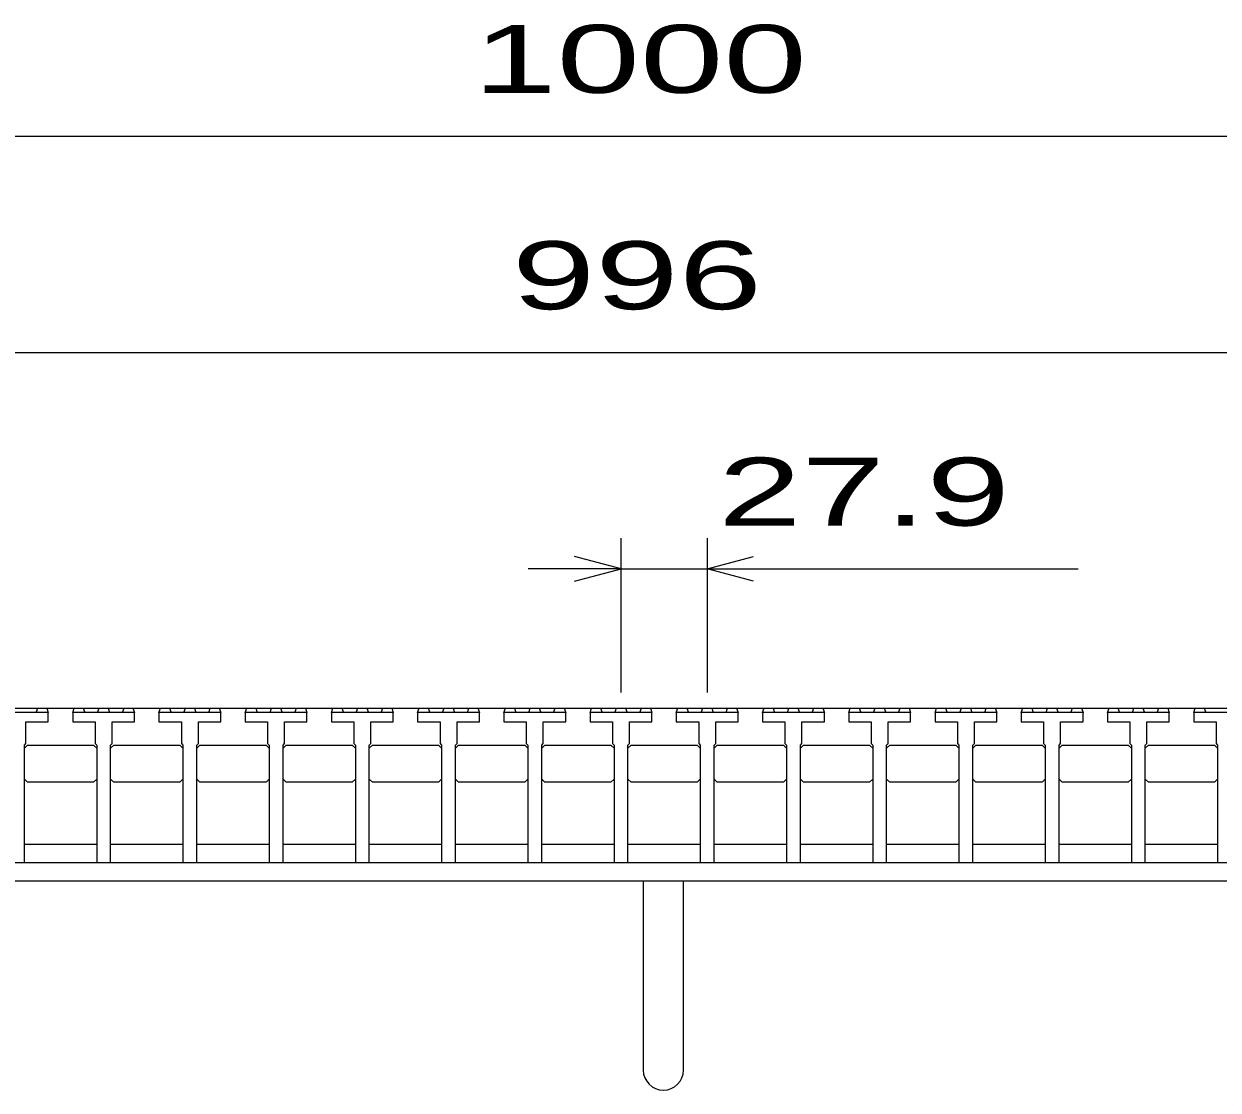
# Model space of a CAD drawing. Units: millimetres, scale not verified. Extents: x -1820 to 1736, y -1282 to 1048.
# Drawn here: x -1056.9 to -670.5, y -690.6 to -345.7 of the extents above; entities that cross this region are included whole.
import ezdxf
from ezdxf.enums import TextEntityAlignment as Align

# ---------------------------------------------------------------- set-up
doc = ezdxf.new("R2010")
doc.units = ezdxf.units.MM
doc.header["$LTSCALE"] = 10
for name, color, linetype, lineweight in [('16', 3, 'Continuous', 25), ('19', 6, 'Continuous', 25), ('22', 2, 'Continuous', 25)]:
    doc.layers.add(name, color=color, linetype=linetype, lineweight=lineweight)
doc.styles.add('ベクトル', font='')
doc.styles.get('ベクトル').set_extended_font_data('ベクトル')

msp = doc.modelspace()

# ---------------------------------------------------------------- linework, layer by layer
at = {"layer": '16'}
for p, q in [((-1348, -567), (-352, -567)), ((-1052.9, -568.5), (-1052.4, -567)), ((-1052.4, -567), (-1049.5, -567)), ((-1049.5, -567), (-1049, -568.5)), ((-1041.1, -568.5), (-1040.6, -567)), ((-1040.6, -567), (-1037.7, -567)), ((-1037.7, -567), (-1037.2, -568.5)), ((-1033.05, -568.5), (-1032.55, -567)), ((-1032.55, -567), (-1029.65, -567)), ((-1029.65, -567), (-1029.15, -568.5)), ((-1025, -568.5), (-1024.5, -567)), ((-1024.5, -567), (-1021.6, -567)), ((-1021.6, -567), (-1021.1, -568.5)), ((-1013.2, -568.5), (-1012.7, -567)), ((-1012.7, -567), (-1009.8, -567)), ((-1009.8, -567), (-1009.3, -568.5)), ((-1005.15, -568.5), (-1004.65, -567)), ((-1004.65, -567), (-1001.75, -567)), ((-1001.75, -567), (-1001.25, -568.5)), ((-997.1, -568.5), (-996.6, -567)), ((-996.6, -567), (-993.7, -567)), ((-993.7, -567), (-993.2, -568.5)), ((-985.3, -568.5), (-984.8, -567)), ((-984.8, -567), (-981.9, -567)), ((-981.9, -567), (-981.4, -568.5)), ((-977.25, -568.5), (-976.75, -567)), ((-976.75, -567), (-973.85, -567)), ((-973.85, -567), (-973.35, -568.5)), ((-969.2, -568.5), (-968.7, -567)), ((-968.7, -567), (-965.8, -567)), ((-965.8, -567), (-965.3, -568.5)), ((-957.4, -568.5), (-956.9, -567)), ((-956.9, -567), (-954, -567)), ((-954, -567), (-953.5, -568.5)), ((-949.35, -568.5), (-948.85, -567)), ((-948.85, -567), (-945.95, -567)), ((-945.95, -567), (-945.45, -568.5)), ((-941.3, -568.5), (-940.8, -567)), ((-940.8, -567), (-937.9, -567)), ((-937.9, -567), (-937.4, -568.5)), ((-929.5, -568.5), (-929, -567)), ((-929, -567), (-926.1, -567)), ((-926.1, -567), (-925.6, -568.5)), ((-921.45, -568.5), (-920.95, -567)), ((-920.95, -567), (-918.05, -567)), ((-918.05, -567), (-917.55, -568.5)), ((-913.4, -568.5), (-912.9, -567)), ((-912.9, -567), (-910, -567)), ((-910, -567), (-909.5, -568.5)), ((-901.6, -568.5), (-901.1, -567)), ((-901.1, -567), (-898.2, -567)), ((-898.2, -567), (-897.7, -568.5)), ((-893.55, -568.5), (-893.05, -567)), ((-893.05, -567), (-890.15, -567)), ((-890.15, -567), (-889.65, -568.5)), ((-885.5, -568.5), (-885, -567)), ((-885, -567), (-882.1, -567)), ((-882.1, -567), (-881.6, -568.5)), ((-873.7, -568.5), (-873.2, -567)), ((-873.2, -567), (-870.3, -567)), ((-870.3, -567), (-869.8, -568.5)), ((-865.65, -568.5), (-865.15, -567)), ((-865.15, -567), (-862.25, -567)), ((-862.25, -567), (-861.75, -568.5)), ((-857.6, -568.5), (-857.1, -567)), ((-857.1, -567), (-854.2, -567)), ((-854.2, -567), (-853.7, -568.5)), ((-845.8, -568.5), (-845.3, -567)), ((-845.3, -567), (-842.4, -567)), ((-842.4, -567), (-841.9, -568.5)), ((-837.75, -568.5), (-837.25, -567)), ((-837.25, -567), (-834.35, -567)), ((-834.35, -567), (-833.85, -568.5)), ((-829.7, -568.5), (-829.2, -567)), ((-829.2, -567), (-826.3, -567)), ((-826.3, -567), (-825.8, -568.5)), ((-817.9, -568.5), (-817.4, -567)), ((-817.4, -567), (-814.5, -567)), ((-814.5, -567), (-814, -568.5)), ((-809.85, -568.5), (-809.35, -567)), ((-809.35, -567), (-806.45, -567)), ((-806.45, -567), (-805.95, -568.5)), ((-801.8, -568.5), (-801.3, -567)), ((-801.3, -567), (-798.4, -567)), ((-798.4, -567), (-797.9, -568.5)), ((-790, -568.5), (-789.5, -567)), ((-789.5, -567), (-786.6, -567)), ((-786.6, -567), (-786.1, -568.5)), ((-781.95, -568.5), (-781.45, -567)), ((-781.45, -567), (-778.55, -567)), ((-778.55, -567), (-778.05, -568.5)), ((-773.9, -568.5), (-773.4, -567)), ((-773.4, -567), (-770.5, -567)), ((-770.5, -567), (-770, -568.5)), ((-762.1, -568.5), (-761.6, -567)), ((-761.6, -567), (-758.7, -567)), ((-758.7, -567), (-758.2, -568.5)), ((-754.05, -568.5), (-753.55, -567)), ((-753.55, -567), (-750.65, -567)), ((-750.65, -567), (-750.15, -568.5)), ((-746, -568.5), (-745.5, -567)), ((-745.5, -567), (-742.6, -567)), ((-742.6, -567), (-742.1, -568.5)), ((-734.2, -568.5), (-733.7, -567)), ((-733.7, -567), (-730.8, -567)), ((-730.8, -567), (-730.3, -568.5)), ((-726.15, -568.5), (-725.65, -567)), ((-725.65, -567), (-722.75, -567)), ((-722.75, -567), (-722.25, -568.5)), ((-718.1, -568.5), (-717.6, -567)), ((-717.6, -567), (-714.7, -567)), ((-714.7, -567), (-714.2, -568.5)), ((-706.3, -568.5), (-705.8, -567)), ((-705.8, -567), (-702.9, -567)), ((-702.9, -567), (-702.4, -568.5)), ((-698.25, -568.5), (-697.75, -567)), ((-697.75, -567), (-694.85, -567)), ((-694.85, -567), (-694.35, -568.5)), ((-690.2, -568.5), (-689.7, -567)), ((-689.7, -567), (-686.8, -567)), ((-686.8, -567), (-686.3, -568.5)), ((-678.4, -568.5), (-677.9, -567)), ((-677.9, -567), (-675, -567)), ((-675, -567), (-674.5, -568.5)), ((-1049, -568.5), (-1069, -568.5)), ((-1056.25, -578.5), (-1056.25, -571.5)), ((-1056.25, -571.5), (-1049, -571.5)), ((-1049, -571.5), (-1049, -568.5)), ((-1041.1, -568.5), (-1041.1, -571.5)), ((-1021.1, -568.5), (-1041.1, -568.5)), ((-1041.1, -571.5), (-1033.85, -571.5)), ((-1033.85, -571.5), (-1033.85, -578.5)), ((-1028.35, -578.5), (-1028.35, -571.5)), ((-1028.35, -571.5), (-1021.1, -571.5)), ((-1021.1, -571.5), (-1021.1, -568.5)), ((-1013.2, -568.5), (-1013.2, -571.5)), ((-993.2, -568.5), (-1013.2, -568.5)), ((-1013.2, -571.5), (-1005.95, -571.5)), ((-1005.95, -571.5), (-1005.95, -578.5)), ((-1000.45, -578.5), (-1000.45, -571.5)), ((-1000.45, -571.5), (-993.2, -571.5)), ((-993.2, -571.5), (-993.2, -568.5)), ((-985.3, -568.5), (-985.3, -571.5)), ((-965.3, -568.5), (-985.3, -568.5)), ((-985.3, -571.5), (-978.05, -571.5)), ((-978.05, -571.5), (-978.05, -578.5)), ((-972.55, -578.5), (-972.55, -571.5)), ((-972.55, -571.5), (-965.3, -571.5)), ((-965.3, -571.5), (-965.3, -568.5)), ((-957.4, -568.5), (-957.4, -571.5)), ((-937.4, -568.5), (-957.4, -568.5)), ((-957.4, -571.5), (-950.15, -571.5)), ((-950.15, -571.5), (-950.15, -578.5)), ((-944.65, -578.5), (-944.65, -571.5)), ((-944.65, -571.5), (-937.4, -571.5)), ((-937.4, -571.5), (-937.4, -568.5)), ((-929.5, -568.5), (-929.5, -571.5)), ((-909.5, -568.5), (-929.5, -568.5)), ((-929.5, -571.5), (-922.25, -571.5)), ((-922.25, -571.5), (-922.25, -578.5)), ((-916.75, -578.5), (-916.75, -571.5)), ((-916.75, -571.5), (-909.5, -571.5)), ((-909.5, -571.5), (-909.5, -568.5)), ((-901.6, -568.5), (-901.6, -571.5)), ((-881.6, -568.5), (-901.6, -568.5)), ((-901.6, -571.5), (-894.35, -571.5)), ((-894.35, -571.5), (-894.35, -578.5)), ((-888.85, -578.5), (-888.85, -571.5)), ((-888.85, -571.5), (-881.6, -571.5)), ((-881.6, -571.5), (-881.6, -568.5)), ((-873.7, -568.5), (-873.7, -571.5)), ((-853.7, -568.5), (-873.7, -568.5)), ((-873.7, -571.5), (-866.45, -571.5)), ((-866.45, -571.5), (-866.45, -578.5)), ((-860.95, -578.5), (-860.95, -571.5)), ((-860.95, -571.5), (-853.7, -571.5)), ((-853.7, -571.5), (-853.7, -568.5)), ((-845.8, -568.5), (-845.8, -571.5)), ((-825.8, -568.5), (-845.8, -568.5)), ((-845.8, -571.5), (-838.55, -571.5)), ((-838.55, -571.5), (-838.55, -578.5)), ((-833.05, -578.5), (-833.05, -571.5)), ((-833.05, -571.5), (-825.8, -571.5)), ((-825.8, -571.5), (-825.8, -568.5)), ((-817.9, -568.5), (-817.9, -571.5)), ((-797.9, -568.5), (-817.9, -568.5)), ((-817.9, -571.5), (-810.65, -571.5)), ((-810.65, -571.5), (-810.65, -578.5)), ((-805.15, -578.5), (-805.15, -571.5)), ((-805.15, -571.5), (-797.9, -571.5)), ((-797.9, -571.5), (-797.9, -568.5)), ((-790, -568.5), (-790, -571.5)), ((-770, -568.5), (-790, -568.5)), ((-790, -571.5), (-782.75, -571.5)), ((-782.75, -571.5), (-782.75, -578.5)), ((-777.25, -578.5), (-777.25, -571.5)), ((-777.25, -571.5), (-770, -571.5)), ((-770, -571.5), (-770, -568.5)), ((-762.1, -568.5), (-762.1, -571.5)), ((-742.1, -568.5), (-762.1, -568.5)), ((-762.1, -571.5), (-754.85, -571.5)), ((-754.85, -571.5), (-754.85, -578.5)), ((-749.35, -578.5), (-749.35, -571.5)), ((-749.35, -571.5), (-742.1, -571.5)), ((-742.1, -571.5), (-742.1, -568.5)), ((-734.2, -568.5), (-734.2, -571.5)), ((-714.2, -568.5), (-734.2, -568.5)), ((-734.2, -571.5), (-726.95, -571.5)), ((-726.95, -571.5), (-726.95, -578.5)), ((-721.45, -578.5), (-721.45, -571.5)), ((-721.45, -571.5), (-714.2, -571.5)), ((-714.2, -571.5), (-714.2, -568.5)), ((-706.3, -568.5), (-706.3, -571.5)), ((-686.3, -568.5), (-706.3, -568.5)), ((-706.3, -571.5), (-699.05, -571.5)), ((-699.05, -571.5), (-699.05, -578.5)), ((-693.55, -578.5), (-693.55, -571.5)), ((-693.55, -571.5), (-686.3, -571.5)), ((-686.3, -571.5), (-686.3, -568.5)), ((-678.4, -568.5), (-678.4, -571.5)), ((-658.4, -568.5), (-678.4, -568.5)), ((-678.4, -571.5), (-671.15, -571.5)), ((-671.15, -571.5), (-671.15, -578.5)), ((-1056.75, -579), (-1056.25, -578.5)), ((-1056.75, -617), (-1056.75, -579)), ((-1056.75, -580), (-1055.75, -579)), ((-1055.75, -579), (-1034.35, -579)), ((-1034.35, -579), (-1033.35, -580)), ((-1033.85, -578.5), (-1033.35, -579)), ((-1033.35, -579), (-1033.35, -617)), ((-1028.85, -579), (-1028.35, -578.5)), ((-1028.85, -617), (-1028.85, -579)), ((-1028.85, -580), (-1027.85, -579)), ((-1027.85, -579), (-1006.45, -579)), ((-1006.45, -579), (-1005.45, -580)), ((-1005.95, -578.5), (-1005.45, -579)), ((-1005.45, -579), (-1005.45, -617)), ((-1000.95, -579), (-1000.45, -578.5)), ((-1000.95, -617), (-1000.95, -579)), ((-1000.95, -580), (-999.95, -579)), ((-999.95, -579), (-978.55, -579)), ((-978.55, -579), (-977.55, -580)), ((-978.05, -578.5), (-977.55, -579)), ((-977.55, -579), (-977.55, -617)), ((-973.05, -579), (-972.55, -578.5)), ((-973.05, -617), (-973.05, -579)), ((-973.05, -580), (-972.05, -579)), ((-972.05, -579), (-950.65, -579)), ((-950.65, -579), (-949.65, -580)), ((-950.15, -578.5), (-949.65, -579)), ((-949.65, -579), (-949.65, -617)), ((-945.15, -579), (-944.65, -578.5)), ((-945.15, -617), (-945.15, -579)), ((-945.15, -580), (-944.15, -579)), ((-944.15, -579), (-922.75, -579)), ((-922.75, -579), (-921.75, -580)), ((-922.25, -578.5), (-921.75, -579)), ((-921.75, -579), (-921.75, -617)), ((-917.25, -579), (-916.75, -578.5)), ((-917.25, -617), (-917.25, -579)), ((-917.25, -580), (-916.25, -579)), ((-916.25, -579), (-894.85, -579)), ((-894.85, -579), (-893.85, -580)), ((-894.35, -578.5), (-893.85, -579)), ((-893.85, -579), (-893.85, -617)), ((-889.35, -579), (-888.85, -578.5)), ((-889.35, -617), (-889.35, -579)), ((-889.35, -580), (-888.35, -579)), ((-888.35, -579), (-866.95, -579)), ((-866.95, -579), (-865.95, -580)), ((-866.45, -578.5), (-865.95, -579)), ((-865.95, -579), (-865.95, -617)), ((-861.45, -579), (-860.95, -578.5)), ((-861.45, -617), (-861.45, -579)), ((-861.45, -580), (-860.45, -579)), ((-860.45, -579), (-839.05, -579)), ((-839.05, -579), (-838.05, -580)), ((-838.55, -578.5), (-838.05, -579)), ((-838.05, -579), (-838.05, -617)), ((-833.55, -579), (-833.05, -578.5)), ((-833.55, -617), (-833.55, -579)), ((-833.55, -580), (-832.55, -579)), ((-832.55, -579), (-811.15, -579)), ((-811.15, -579), (-810.15, -580)), ((-810.65, -578.5), (-810.15, -579)), ((-810.15, -579), (-810.15, -617)), ((-805.65, -579), (-805.15, -578.5)), ((-805.65, -617), (-805.65, -579)), ((-805.65, -580), (-804.65, -579)), ((-804.65, -579), (-783.25, -579)), ((-783.25, -579), (-782.25, -580)), ((-782.75, -578.5), (-782.25, -579)), ((-782.25, -579), (-782.25, -617)), ((-777.75, -579), (-777.25, -578.5)), ((-777.75, -617), (-777.75, -579)), ((-777.75, -580), (-776.75, -579)), ((-776.75, -579), (-755.35, -579)), ((-755.35, -579), (-754.35, -580)), ((-754.85, -578.5), (-754.35, -579)), ((-754.35, -579), (-754.35, -617)), ((-749.85, -579), (-749.35, -578.5)), ((-749.85, -617), (-749.85, -579)), ((-749.85, -580), (-748.85, -579)), ((-748.85, -579), (-727.45, -579)), ((-727.45, -579), (-726.45, -580)), ((-726.95, -578.5), (-726.45, -579)), ((-726.45, -579), (-726.45, -617)), ((-721.95, -579), (-721.45, -578.5)), ((-721.95, -617), (-721.95, -579)), ((-721.95, -580), (-720.95, -579)), ((-720.95, -579), (-699.55, -579)), ((-699.55, -579), (-698.55, -580)), ((-699.05, -578.5), (-698.55, -579)), ((-698.55, -579), (-698.55, -617)), ((-694.05, -579), (-693.55, -578.5)), ((-694.05, -617), (-694.05, -579)), ((-694.05, -580), (-693.05, -579)), ((-693.05, -579), (-671.65, -579)), ((-671.65, -579), (-670.65, -580)), ((-671.15, -578.5), (-670.65, -579)), ((-670.65, -579), (-670.65, -617)), ((-1055.75, -591), (-1056.75, -590)), ((-1034.35, -591), (-1055.75, -591)), ((-1033.35, -590), (-1034.35, -591)), ((-1027.85, -591), (-1028.85, -590)), ((-1006.45, -591), (-1027.85, -591)), ((-1005.45, -590), (-1006.45, -591)), ((-999.95, -591), (-1000.95, -590)), ((-978.55, -591), (-999.95, -591)), ((-977.55, -590), (-978.55, -591)), ((-972.05, -591), (-973.05, -590)), ((-950.65, -591), (-972.05, -591)), ((-949.65, -590), (-950.65, -591)), ((-944.15, -591), (-945.15, -590)), ((-922.75, -591), (-944.15, -591)), ((-921.75, -590), (-922.75, -591)), ((-916.25, -591), (-917.25, -590)), ((-894.85, -591), (-916.25, -591)), ((-893.85, -590), (-894.85, -591)), ((-888.35, -591), (-889.35, -590)), ((-866.95, -591), (-888.35, -591)), ((-865.95, -590), (-866.95, -591)), ((-860.45, -591), (-861.45, -590)), ((-839.05, -591), (-860.45, -591)), ((-838.05, -590), (-839.05, -591)), ((-832.55, -591), (-833.55, -590)), ((-811.15, -591), (-832.55, -591)), ((-810.15, -590), (-811.15, -591)), ((-804.65, -591), (-805.65, -590)), ((-783.25, -591), (-804.65, -591)), ((-782.25, -590), (-783.25, -591)), ((-776.75, -591), (-777.75, -590)), ((-755.35, -591), (-776.75, -591)), ((-754.35, -590), (-755.35, -591)), ((-748.85, -591), (-749.85, -590)), ((-727.45, -591), (-748.85, -591)), ((-726.45, -590), (-727.45, -591)), ((-720.95, -591), (-721.95, -590)), ((-699.55, -591), (-720.95, -591)), ((-698.55, -590), (-699.55, -591)), ((-693.05, -591), (-694.05, -590)), ((-671.65, -591), (-693.05, -591)), ((-670.65, -590), (-671.65, -591)), ((-1056.75, -611), (-1033.35, -611)), ((-1028.85, -611), (-1005.45, -611)), ((-1000.95, -611), (-977.55, -611)), ((-973.05, -611), (-949.65, -611)), ((-945.15, -611), (-921.75, -611)), ((-917.25, -611), (-893.85, -611)), ((-889.35, -611), (-865.95, -611)), ((-861.45, -611), (-838.05, -611)), ((-833.55, -611), (-810.15, -611)), ((-805.65, -611), (-782.25, -611)), ((-777.75, -611), (-754.35, -611)), ((-749.85, -611), (-726.45, -611)), ((-721.95, -611), (-698.55, -611)), ((-694.05, -611), (-670.65, -611)), ((-1061.25, -617), (-1056.75, -617)), ((-1033.35, -617), (-1028.85, -617)), ((-1005.45, -617), (-1000.95, -617)), ((-977.55, -617), (-973.05, -617)), ((-949.65, -617), (-945.15, -617)), ((-921.75, -617), (-917.25, -617)), ((-893.85, -617), (-889.35, -617)), ((-865.95, -617), (-861.45, -617)), ((-838.05, -617), (-833.55, -617)), ((-810.15, -617), (-805.65, -617)), ((-782.25, -617), (-777.75, -617)), ((-754.35, -617), (-749.85, -617)), ((-726.45, -617), (-721.95, -617)), ((-698.55, -617), (-694.05, -617)), ((-670.65, -617), (-666.15, -617))]:
    msp.add_line(p, q, dxfattribs=at)
at = {"layer": '19'}
for p, q in [((-1350, -617), (-350, -617)), ((-350, -623), (-1350, -623)), ((-856.5, -623), (-856.5, -684.11)), ((-843.5, -684.11), (-843.5, -623))]:
    msp.add_line(p, q, dxfattribs=at)
msp.add_arc((-850, -684.11), 6.5, 180, 0, dxfattribs=at)
at = {"layer": '22', "color": 4}
for p, q in [((-1350, -382), (-350, -382)), ((-1348, -452), (-352, -452)), ((-863.7, -562), (-863.7, -512)), ((-835.8, -512), (-835.8, -562)), ((-863.7, -522), (-878.7, -518)), ((-835.8, -522), (-820.8, -518)), ((-863.7, -522), (-893.7, -522)), ((-878.7, -526), (-863.7, -522)), ((-863.7, -522), (-835.8, -522)), ((-820.8, -526), (-835.8, -522)), ((-835.8, -522), (-715.8, -522))]:
    msp.add_line(p, q, dxfattribs=at)

# ---------------------------------------------------------------- texts
at = {"layer": '22', "style": 'ベクトル', "width": 1.65}
for s, p in [(' 1000 ', (-925, -357)), (' 996 ', (-912.5, -427)), (' 27.9 ', (-845.8, -497))]:
    msp.add_text(s, height=21.99, dxfattribs=at).set_placement(p, align=Align.MIDDLE_LEFT)

doc.saveas('drawing.dxf')
